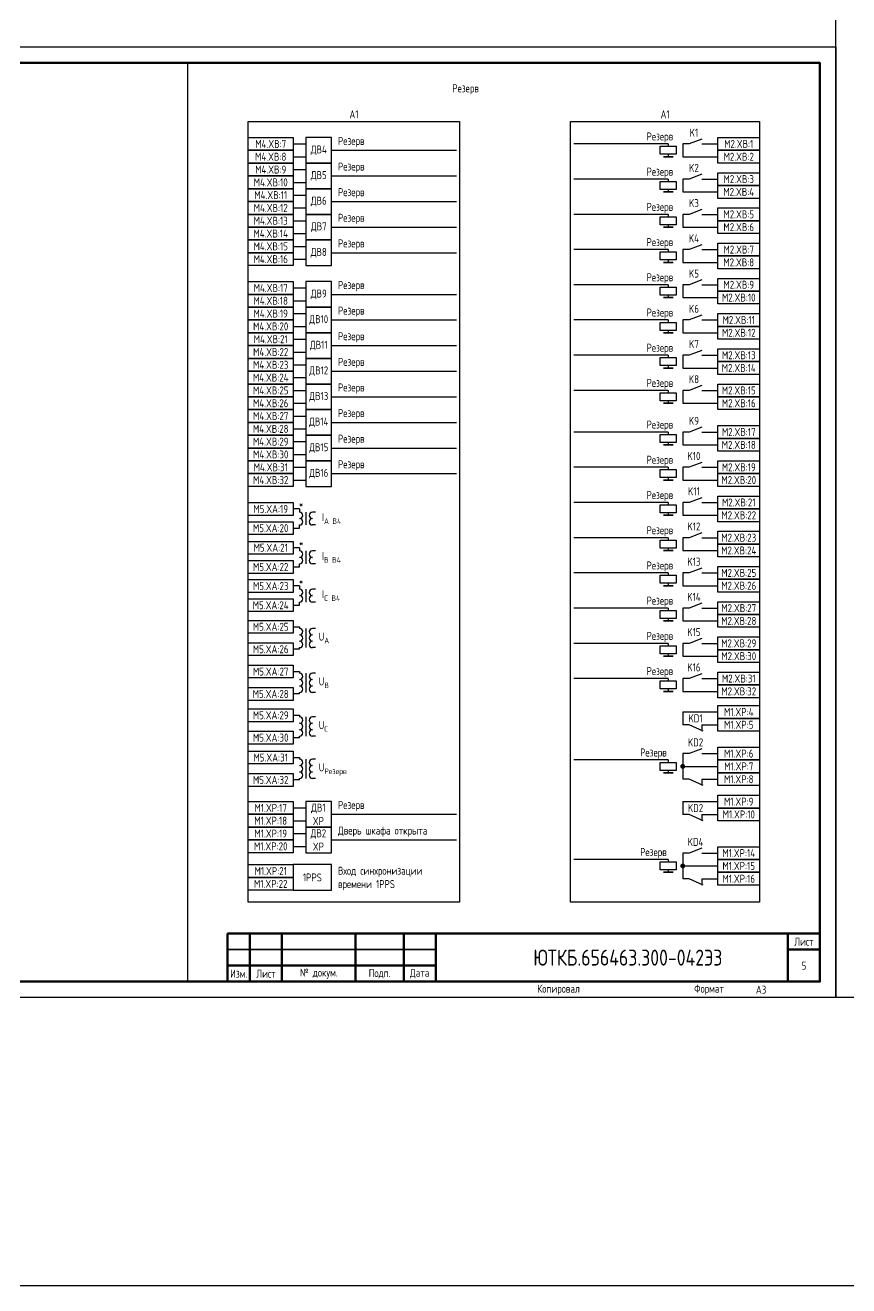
# Model space of a CAD drawing. Header units: millimetres. Extents: x -1117 to 5846, y -90 to 586.
# Drawn here: x 1846.8 to 2104, y -90 to 303.8 of the extents above; entities that cross this region are included whole.
import ezdxf

# ---------------------------------------------------------------- set-up
doc = ezdxf.new("R2010")
doc.units = ezdxf.units.MM
doc.styles.add('Gost_type_A', font='GOST_A.TTF')

# ---------------------------------------------------------------- blocks, each defined once
blk = doc.blocks.new('Формат_А3')
blk.add_lwpolyline([(-420, 297), (0, 297), (0, 0), (-420, 0)], close=True)
at = {"lineweight": 50}
blk.add_lwpolyline([(-400, 292), (-5, 292), (-5, 5), (-400, 5)], close=True, dxfattribs=at)
blk = doc.blocks.new('Штамп малый нижний')
at = {"lineweight": 50}
for points in [[(-185, 15), (-178, 15), (-178, 5), (-185, 5)], [(-178, 15), (-168, 15), (-168, 5), (-178, 5)], [(-168, 15), (-145, 15), (-145, 5), (-168, 5)], [(-145, 15), (-130, 15), (-130, 5), (-145, 5)], [(-130, 15), (-120, 15), (-120, 5), (-130, 5)], [(-120, 15), (-10, 15), (-10, 0), (-120, 0)], [(-10, 15), (0, 15), (0, 10), (-10, 10)], [(-10, 10), (0, 10), (0, 0), (-10, 0)], [(-185, 5), (-178, 5), (-178, 0), (-185, 0)], [(-178, 5), (-168, 5), (-168, 0), (-178, 0)], [(-168, 5), (-145, 5), (-145, 0), (-168, 0)], [(-145, 5), (-130, 5), (-130, 0), (-145, 0)], [(-130, 5), (-120, 5), (-120, 0), (-130, 0)]]:
    blk.add_lwpolyline(points, close=True, dxfattribs=at)
for points in [[(-185, 15), (-178, 15), (-178, 10), (-185, 10)], [(-178, 15), (-168, 15), (-168, 10), (-178, 10)], [(-168, 15), (-145, 15), (-145, 10), (-168, 10)], [(-145, 15), (-130, 15), (-130, 10), (-145, 10)], [(-130, 15), (-120, 15), (-120, 10), (-130, 10)], [(-185, 10), (-178, 10), (-178, 5), (-185, 5)], [(-178, 10), (-168, 10), (-168, 5), (-178, 5)], [(-168, 10), (-145, 10), (-145, 5), (-168, 5)], [(-145, 10), (-130, 10), (-130, 5), (-145, 5)], [(-130, 10), (-120, 10), (-120, 5), (-130, 5)]]:
    blk.add_lwpolyline(points, close=True)
at = {"char_height": 2.5, "style": 'Gost_type_A'}
for s, insert, width, attachment_point in [('Лист', (-5, 12.5), 10, 5), ('№ докум.', (-156.5, 2.5), 23, 5), ('Подп.', (-137.5, 2.5), 15, 5), ('Дата', (-125, 2.5), 10, 5), ('Изм.', (-181.5, 2.5), 7, 5), ('Лист', (-173, 2.5), 10, 5), ('Копировал', (-75, -2.53), 13.1202, 6), ('Формат', (-30, -2.53), 13.1202, 6)]:
    blk.add_mtext(s, dxfattribs=dict(at, insert=insert, width=width, attachment_point=attachment_point))
blk = doc.blocks.new('POINT')
at = {"const_width": 0.75}
blk.add_lwpolyline([(-0.375, 0, 1), (0.375, 0, 1)], format="xyb", close=True, dxfattribs=at)

msp = doc.modelspace()

# ---------------------------------------------------------------- linework, layer by layer
for p, q in [((1897.5, 292), (1897.5, 5)), ((1930.48, 266.68), (1934.48, 266.68)), ((1942.48, 264.68), (1981.48, 264.68)), ((2047.64, 266.68), (2018.14, 266.68)), ((2047.64, 266.68), (2047.64, 265.93)), ((1930.48, 262.68), (1934.48, 262.68)), ((2047.64, 263.43), (2047.64, 262.68)), ((1930.48, 258.68), (1934.48, 258.68)), ((1942.48, 256.68), (1981.48, 256.68)), ((1930.48, 254.68), (1934.48, 254.68)), ((2047.64, 255.68), (2018.14, 255.68)), ((2047.64, 255.68), (2047.64, 254.93)), ((2047.64, 252.43), (2047.64, 251.68)), ((1930.48, 250.68), (1934.48, 250.68)), ((1942.48, 248.68), (1981.48, 248.68)), ((1930.48, 246.68), (1934.48, 246.68)), ((2047.64, 244.68), (2018.14, 244.68)), ((2047.64, 244.68), (2047.64, 243.93)), ((1930.48, 242.68), (1934.48, 242.68)), ((1942.48, 240.68), (1981.48, 240.68)), ((2047.64, 241.43), (2047.64, 240.68)), ((1930.48, 238.68), (1934.48, 238.68)), ((1930.48, 234.68), (1934.48, 234.68)), ((1942.48, 232.68), (1981.48, 232.68)), ((2047.64, 233.68), (2018.14, 233.68)), ((2047.64, 233.68), (2047.64, 232.93)), ((1930.48, 230.68), (1934.48, 230.68)), ((2047.64, 230.43), (2047.64, 229.68)), ((1930.48, 221.68), (1934.48, 221.68)), ((2047.64, 222.68), (2018.14, 222.68)), ((2047.64, 222.68), (2047.64, 221.93)), ((1930.48, 217.68), (1934.48, 217.68)), ((1942.48, 219.68), (1981.48, 219.68)), ((2047.64, 219.43), (2047.64, 218.68)), ((1930.48, 213.68), (1934.48, 213.68)), ((1930.48, 209.68), (1934.48, 209.68)), ((1942.48, 211.68), (1981.48, 211.68)), ((2047.64, 211.68), (2018.14, 211.68)), ((2047.64, 211.68), (2047.64, 210.93)), ((1930.48, 205.68), (1934.48, 205.68)), ((2047.64, 208.43), (2047.64, 207.68)), ((1930.48, 201.68), (1934.48, 201.68)), ((1942.48, 203.68), (1981.48, 203.68)), ((1930.48, 197.68), (1934.48, 197.68)), ((2047.64, 200.68), (2018.14, 200.68)), ((2047.64, 200.68), (2047.64, 199.93)), ((2047.64, 197.43), (2047.64, 196.68)), ((1930.48, 193.68), (1934.48, 193.68)), ((1942.48, 195.68), (1981.48, 195.68)), ((1930.48, 189.68), (1934.48, 189.68)), ((2047.64, 189.68), (2018.14, 189.68)), ((2047.64, 189.68), (2047.64, 188.93)), ((1930.48, 185.68), (1934.48, 185.68)), ((1942.48, 187.68), (1981.48, 187.68)), ((2047.64, 186.43), (2047.64, 185.68)), ((1930.48, 181.68), (1934.48, 181.68)), ((1930.48, 177.68), (1934.48, 177.68)), ((1942.48, 179.68), (1981.48, 179.68)), ((1930.48, 173.68), (1934.48, 173.68)), ((2047.64, 176.68), (2018.14, 176.68)), ((2047.64, 176.68), (2047.64, 175.93)), ((2047.64, 173.43), (2047.64, 172.68)), ((1930.48, 169.68), (1934.48, 169.68)), ((1942.48, 171.68), (1981.48, 171.68)), ((1930.48, 165.68), (1934.48, 165.68)), ((2047.64, 165.68), (2018.14, 165.68)), ((2047.64, 165.68), (2047.64, 164.93)), ((1930.48, 161.68), (1934.48, 161.68)), ((1942.48, 163.68), (1981.48, 163.68)), ((2047.64, 162.43), (2047.64, 161.68)), ((2047.64, 154.68), (2018.14, 154.68)), ((2047.64, 154.68), (2047.64, 153.93)), ((1932.48, 152.65), (1930.48, 152.65)), ((2047.64, 151.43), (2047.64, 150.68)), ((1930.48, 146.65), (1932.48, 146.65)), ((2047.64, 143.68), (2018.14, 143.68)), ((2047.64, 143.68), (2047.64, 142.93)), ((1932.48, 140.54), (1930.48, 140.54)), ((2047.64, 140.43), (2047.64, 139.68)), ((1930.48, 134.54), (1932.48, 134.54)), ((2047.64, 132.68), (2018.14, 132.68)), ((2047.64, 132.68), (2047.64, 131.93)), ((1932.48, 128.59), (1930.48, 128.59)), ((2047.64, 129.43), (2047.64, 128.68)), ((1930.48, 122.59), (1932.48, 122.59)), ((2047.64, 121.68), (2018.14, 121.68)), ((2047.64, 121.68), (2047.64, 120.93)), ((2047.64, 118.43), (2047.64, 117.68)), ((2047.64, 110.68), (2018.14, 110.68)), ((2047.64, 110.68), (2047.64, 109.93)), ((2047.64, 107.43), (2047.64, 106.68)), ((2047.64, 99.68), (2018.14, 99.68)), ((2047.64, 99.68), (2047.64, 98.93)), ((2047.64, 96.43), (2047.64, 95.68)), ((2052.14, 89.24), (2052.14, 85.24)), ((2058.14, 85.24), (2058.14, 83.24)), ((2047.64, 74.24), (2018.14, 74.24)), ((2047.64, 74.24), (2047.64, 73.49)), ((2047.64, 70.99), (2047.64, 70.24)), ((2058.14, 68.24), (2058.14, 66.24)), ((1930.48, 59.27), (1934.48, 59.27)), ((2052.14, 61.24), (2052.14, 57.24)), ((1930.48, 55.27), (1934.48, 55.27)), ((1942.48, 57.27), (1981.48, 57.27)), ((2058.14, 57.24), (2058.14, 55.24)), ((1930.48, 51.27), (1934.48, 51.27)), ((1930.48, 47.27), (1934.48, 47.27)), ((1942.48, 49.27), (1981.48, 49.27)), ((2047.64, 43.15), (2018.14, 43.15)), ((2047.64, 43.15), (2047.64, 42.4)), ((2047.64, 39.9), (2047.64, 39.15)), ((2058.14, 37.15), (2058.14, 35.15))]:
    msp.add_line(p, q)
at = {"ltscale": 4.32}
for p, q in [((2058.14, 268.18), (2054.14, 266.68)), ((2058.14, 257.18), (2054.14, 255.68)), ((2058.14, 246.18), (2054.14, 244.68)), ((2058.14, 235.18), (2054.14, 233.68)), ((2058.14, 224.18), (2054.14, 222.68)), ((2058.14, 213.18), (2054.14, 211.68)), ((2058.14, 202.18), (2054.14, 200.68)), ((2058.14, 191.18), (2054.14, 189.68)), ((2058.14, 178.18), (2054.14, 176.68)), ((2058.14, 167.18), (2054.14, 165.68)), ((2058.14, 156.18), (2054.14, 154.68)), ((2058.14, 145.18), (2054.14, 143.68)), ((2058.14, 134.18), (2054.14, 132.68)), ((2058.14, 123.18), (2054.14, 121.68)), ((2058.14, 112.18), (2054.14, 110.68)), ((2058.14, 101.18), (2054.14, 99.68)), ((2058.53, 83.24), (2054.14, 85.24)), ((2058.14, 77.74), (2054.14, 76.24)), ((2058.53, 66.24), (2054.14, 68.24)), ((2058.53, 55.24), (2054.14, 57.24)), ((2058.14, 46.65), (2054.14, 45.15)), ((2058.53, 35.15), (2054.14, 37.15))]:
    msp.add_line(p, q, dxfattribs=at)
at = {"ltscale": 1.08}
for p, q in [((2054.14, 266.68), (2052.14, 266.68)), ((2052.14, 266.68), (2052.14, 262.68)), ((2058.14, 266.68), (2063.14, 266.68)), ((2052.14, 262.68), (2063.14, 262.68)), ((2054.14, 255.68), (2052.14, 255.68)), ((2052.14, 255.68), (2052.14, 251.68)), ((2058.14, 255.68), (2063.14, 255.68)), ((2052.14, 251.68), (2063.14, 251.68)), ((2054.14, 244.68), (2052.14, 244.68)), ((2052.14, 244.68), (2052.14, 240.68)), ((2058.14, 244.68), (2063.14, 244.68)), ((2052.14, 240.68), (2063.14, 240.68)), ((2054.14, 233.68), (2052.14, 233.68)), ((2052.14, 233.68), (2052.14, 229.68)), ((2058.14, 233.68), (2063.14, 233.68)), ((2052.14, 229.68), (2063.14, 229.68)), ((2054.14, 222.68), (2052.14, 222.68)), ((2052.14, 222.68), (2052.14, 218.68)), ((2058.14, 222.68), (2063.14, 222.68)), ((2052.14, 218.68), (2063.14, 218.68)), ((2054.14, 211.68), (2052.14, 211.68)), ((2052.14, 211.68), (2052.14, 207.68)), ((2058.14, 211.68), (2063.14, 211.68)), ((2052.14, 207.68), (2063.14, 207.68)), ((2054.14, 200.68), (2052.14, 200.68)), ((2052.14, 200.68), (2052.14, 196.68)), ((2058.14, 200.68), (2063.14, 200.68)), ((2052.14, 196.68), (2063.14, 196.68)), ((2054.14, 189.68), (2052.14, 189.68)), ((2052.14, 189.68), (2052.14, 185.68)), ((2058.14, 189.68), (2063.14, 189.68)), ((2052.14, 185.68), (2063.14, 185.68)), ((2054.14, 176.68), (2052.14, 176.68)), ((2052.14, 176.68), (2052.14, 172.68)), ((2058.14, 176.68), (2063.14, 176.68)), ((2052.14, 172.68), (2063.14, 172.68)), ((2054.14, 165.68), (2052.14, 165.68)), ((2052.14, 165.68), (2052.14, 161.68)), ((2058.14, 165.68), (2063.14, 165.68)), ((2052.14, 161.68), (2063.14, 161.68)), ((2054.14, 154.68), (2052.14, 154.68)), ((2052.14, 154.68), (2052.14, 150.68)), ((2058.14, 154.68), (2063.14, 154.68)), ((2052.14, 150.68), (2063.14, 150.68)), ((2054.14, 143.68), (2052.14, 143.68)), ((2052.14, 143.68), (2052.14, 139.68)), ((2058.14, 143.68), (2063.14, 143.68)), ((2052.14, 139.68), (2063.14, 139.68)), ((2054.14, 132.68), (2052.14, 132.68)), ((2052.14, 132.68), (2052.14, 128.68)), ((2058.14, 132.68), (2063.14, 132.68)), ((2052.14, 128.68), (2063.14, 128.68)), ((2054.14, 121.68), (2052.14, 121.68)), ((2052.14, 121.68), (2052.14, 117.68)), ((2058.14, 121.68), (2063.14, 121.68)), ((2052.14, 117.68), (2063.14, 117.68)), ((2054.14, 110.68), (2052.14, 110.68)), ((2052.14, 110.68), (2052.14, 106.68)), ((2058.14, 110.68), (2063.14, 110.68)), ((2052.14, 106.68), (2063.14, 106.68)), ((2054.14, 99.68), (2052.14, 99.68)), ((2052.14, 99.68), (2052.14, 95.68)), ((2058.14, 99.68), (2063.14, 99.68)), ((2052.14, 95.68), (2063.14, 95.68)), ((2052.14, 89.24), (2063.14, 89.24)), ((2054.14, 85.24), (2052.14, 85.24)), ((2058.14, 85.24), (2063.14, 85.24)), ((2054.14, 76.24), (2052.14, 76.24)), ((2052.14, 76.24), (2052.14, 68.24)), ((2058.14, 76.24), (2063.14, 76.24)), ((2052.14, 72.24), (2063.14, 72.24)), ((2054.14, 68.24), (2052.14, 68.24)), ((2058.14, 68.24), (2063.14, 68.24)), ((2052.14, 61.24), (2063.14, 61.24)), ((2054.14, 57.24), (2052.14, 57.24)), ((2058.14, 57.24), (2063.14, 57.24)), ((2054.14, 45.15), (2052.14, 45.15)), ((2052.14, 45.15), (2052.14, 37.15)), ((2058.14, 45.15), (2063.14, 45.15)), ((2052.14, 41.15), (2063.14, 41.15)), ((2054.14, 37.15), (2052.14, 37.15)), ((2058.14, 37.15), (2063.14, 37.15))]:
    msp.add_line(p, q, dxfattribs=at)
at = {"ltscale": 4}
for p, q in [((1932.48, 152.65), (1932.48, 151.65)), ((1932.48, 152.15), (1932.48, 151.65)), ((1934.48, 151.65), (1934.48, 147.65)), ((1934.48, 151.65), (1934.48, 147.65)), ((1937.48, 151.65), (1936.48, 151.65)), ((1937.48, 151.65), (1936.48, 151.65)), ((1932.48, 146.65), (1932.48, 147.65)), ((1937.48, 147.65), (1936.48, 147.65)), ((1937.48, 147.65), (1936.48, 147.65)), ((1932.48, 140.54), (1932.48, 139.54)), ((1932.48, 140.04), (1932.48, 139.54)), ((1934.48, 139.54), (1934.48, 135.54)), ((1934.48, 139.54), (1934.48, 135.54)), ((1937.48, 139.54), (1936.48, 139.54)), ((1937.48, 139.54), (1936.48, 139.54)), ((1932.48, 134.54), (1932.48, 135.54)), ((1937.48, 135.54), (1936.48, 135.54)), ((1937.48, 135.54), (1936.48, 135.54)), ((1932.48, 128.59), (1932.48, 127.59)), ((1932.48, 128.09), (1932.48, 127.59)), ((1934.48, 127.59), (1934.48, 123.59)), ((1934.48, 127.59), (1934.48, 123.59)), ((1937.48, 127.59), (1936.48, 127.59)), ((1937.48, 127.59), (1936.48, 127.59)), ((1932.48, 122.59), (1932.48, 123.59)), ((1937.48, 123.59), (1936.48, 123.59)), ((1937.48, 123.59), (1936.48, 123.59)), ((1930.48, 115.84), (1932.48, 115.84)), ((1932.48, 115.84), (1932.48, 115.34)), ((1932.48, 115.84), (1932.48, 115.34)), ((1934.48, 115.34), (1934.48, 111.34)), ((1937.48, 115.34), (1936.48, 115.34)), ((1934.48, 113.34), (1934.48, 109.34)), ((1932.48, 108.84), (1930.48, 108.84)), ((1932.48, 108.84), (1932.48, 109.34)), ((1937.48, 109.34), (1936.48, 109.34)), ((1930.48, 101.86), (1932.48, 101.86)), ((1932.48, 101.86), (1932.48, 101.36)), ((1932.48, 101.86), (1932.48, 101.36)), ((1934.48, 101.36), (1934.48, 97.36)), ((1934.48, 99.36), (1934.48, 95.36)), ((1937.48, 101.36), (1936.48, 101.36)), ((1932.48, 94.86), (1930.48, 94.86)), ((1932.48, 94.86), (1932.48, 95.36)), ((1937.48, 95.36), (1936.48, 95.36)), ((1930.48, 88.21), (1932.48, 88.21)), ((1932.48, 88.21), (1932.48, 87.71)), ((1932.48, 88.21), (1932.48, 87.71)), ((1934.48, 87.71), (1934.48, 83.71)), ((1937.48, 87.71), (1936.48, 87.71)), ((1934.48, 85.71), (1934.48, 81.71)), ((1932.48, 81.21), (1930.48, 81.21)), ((1932.48, 81.21), (1932.48, 81.71)), ((1937.48, 81.71), (1936.48, 81.71)), ((1930.48, 75), (1932.48, 75)), ((1932.48, 75), (1932.48, 74.5)), ((1932.48, 75), (1932.48, 74.5)), ((1934.48, 74.5), (1934.48, 70.5)), ((1934.48, 72.5), (1934.48, 68.5)), ((1937.48, 74.5), (1936.48, 74.5)), ((1932.48, 68), (1930.48, 68)), ((1932.48, 68), (1932.48, 68.5)), ((1937.48, 68.5), (1936.48, 68.5))]:
    msp.add_line(p, q, dxfattribs=at)
for points in [[(-1117.42, 586), (5845.64, 586), (5845.64, -90), (-1117.42, -90)], [(2397, 420), (2397, 0), (2100, 0), (2100, 420)], [(1916.48, 273.68), (1982.48, 273.68), (1982.48, 29.84), (1916.48, 29.84)], [(2017.14, 273.68), (2076.14, 273.68), (2076.14, 29.84), (2017.14, 29.84)], [(1916.48, 268.68), (1930.48, 268.68), (1930.48, 264.68), (1916.48, 264.68)], [(2063.14, 268.68), (2076.14, 268.68), (2076.14, 264.68), (2063.14, 264.68)], [(1916.48, 264.68), (1930.48, 264.68), (1930.48, 260.68), (1916.48, 260.68)], [(2050.14, 265.93), (2050.14, 263.43), (2045.14, 263.43), (2045.14, 265.93)], [(2063.14, 264.68), (2076.14, 264.68), (2076.14, 260.68), (2063.14, 260.68)], [(1916.48, 260.68), (1930.48, 260.68), (1930.48, 256.68), (1916.48, 256.68)], [(2049.14, 262.68), (2046.14, 262.68)], [(1916.48, 256.68), (1930.48, 256.68), (1930.48, 252.68), (1916.48, 252.68)], [(2063.14, 257.68), (2076.14, 257.68), (2076.14, 253.68), (2063.14, 253.68)], [(1916.48, 252.68), (1930.48, 252.68), (1930.48, 248.68), (1916.48, 248.68)], [(2050.14, 254.93), (2050.14, 252.43), (2045.14, 252.43), (2045.14, 254.93)], [(2063.14, 253.68), (2076.14, 253.68), (2076.14, 249.68), (2063.14, 249.68)], [(1916.48, 248.68), (1930.48, 248.68), (1930.48, 244.68), (1916.48, 244.68)], [(2049.14, 251.68), (2046.14, 251.68)], [(1916.48, 244.68), (1930.48, 244.68), (1930.48, 240.68), (1916.48, 240.68)], [(2063.14, 246.68), (2076.14, 246.68), (2076.14, 242.68), (2063.14, 242.68)], [(1916.48, 240.68), (1930.48, 240.68), (1930.48, 236.68), (1916.48, 236.68)], [(2050.14, 243.93), (2050.14, 241.43), (2045.14, 241.43), (2045.14, 243.93)], [(2049.14, 240.68), (2046.14, 240.68)], [(2063.14, 242.68), (2076.14, 242.68), (2076.14, 238.68), (2063.14, 238.68)], [(1916.48, 236.68), (1930.48, 236.68), (1930.48, 232.68), (1916.48, 232.68)], [(1916.48, 232.68), (1930.48, 232.68), (1930.48, 228.68), (1916.48, 228.68)], [(2050.14, 232.93), (2050.14, 230.43), (2045.14, 230.43), (2045.14, 232.93)], [(2063.14, 235.68), (2076.14, 235.68), (2076.14, 231.68), (2063.14, 231.68)], [(2049.14, 229.68), (2046.14, 229.68)], [(2063.14, 231.68), (2076.14, 231.68), (2076.14, 227.68), (2063.14, 227.68)], [(2063.14, 224.68), (2076.14, 224.68), (2076.14, 220.68), (2063.14, 220.68)], [(1916.48, 223.68), (1930.48, 223.68), (1930.48, 219.68), (1916.48, 219.68)], [(2050.14, 221.93), (2050.14, 219.43), (2045.14, 219.43), (2045.14, 221.93)], [(2063.14, 220.68), (2076.14, 220.68), (2076.14, 216.68), (2063.14, 216.68)], [(1916.48, 219.68), (1930.48, 219.68), (1930.48, 215.68), (1916.48, 215.68)], [(2049.14, 218.68), (2046.14, 218.68)], [(1916.48, 215.68), (1930.48, 215.68), (1930.48, 211.68), (1916.48, 211.68)], [(2063.14, 213.68), (2076.14, 213.68), (2076.14, 209.68), (2063.14, 209.68)], [(1916.48, 211.68), (1930.48, 211.68), (1930.48, 207.68), (1916.48, 207.68)], [(2050.14, 210.93), (2050.14, 208.43), (2045.14, 208.43), (2045.14, 210.93)], [(2063.14, 209.68), (2076.14, 209.68), (2076.14, 205.68), (2063.14, 205.68)], [(1916.48, 207.68), (1930.48, 207.68), (1930.48, 203.68), (1916.48, 203.68)], [(2049.14, 207.68), (2046.14, 207.68)], [(1916.48, 203.68), (1930.48, 203.68), (1930.48, 199.68), (1916.48, 199.68)], [(2063.14, 202.68), (2076.14, 202.68), (2076.14, 198.68), (2063.14, 198.68)], [(1916.48, 199.68), (1930.48, 199.68), (1930.48, 195.68), (1916.48, 195.68)], [(2050.14, 199.93), (2050.14, 197.43), (2045.14, 197.43), (2045.14, 199.93)], [(2063.14, 198.68), (2076.14, 198.68), (2076.14, 194.68), (2063.14, 194.68)], [(1916.48, 195.68), (1930.48, 195.68), (1930.48, 191.68), (1916.48, 191.68)], [(2049.14, 196.68), (2046.14, 196.68)], [(1916.48, 191.68), (1930.48, 191.68), (1930.48, 187.68), (1916.48, 187.68)], [(2063.14, 191.68), (2076.14, 191.68), (2076.14, 187.68), (2063.14, 187.68)], [(1916.48, 187.68), (1930.48, 187.68), (1930.48, 183.68), (1916.48, 183.68)], [(2050.14, 188.93), (2050.14, 186.43), (2045.14, 186.43), (2045.14, 188.93)], [(2049.14, 185.68), (2046.14, 185.68)], [(2063.14, 187.68), (2076.14, 187.68), (2076.14, 183.68), (2063.14, 183.68)], [(1916.48, 183.68), (1930.48, 183.68), (1930.48, 179.68), (1916.48, 179.68)], [(1916.48, 179.68), (1930.48, 179.68), (1930.48, 175.68), (1916.48, 175.68)], [(2063.14, 178.68), (2076.14, 178.68), (2076.14, 174.68), (2063.14, 174.68)], [(1916.48, 175.68), (1930.48, 175.68), (1930.48, 171.68), (1916.48, 171.68)], [(2050.14, 175.93), (2050.14, 173.43), (2045.14, 173.43), (2045.14, 175.93)], [(2063.14, 174.68), (2076.14, 174.68), (2076.14, 170.68), (2063.14, 170.68)], [(1916.48, 171.68), (1930.48, 171.68), (1930.48, 167.68), (1916.48, 167.68)], [(2049.14, 172.68), (2046.14, 172.68)], [(1916.48, 167.68), (1930.48, 167.68), (1930.48, 163.68), (1916.48, 163.68)], [(2063.14, 167.68), (2076.14, 167.68), (2076.14, 163.68), (2063.14, 163.68)], [(1916.48, 163.68), (1930.48, 163.68), (1930.48, 159.68), (1916.48, 159.68)], [(2050.14, 164.93), (2050.14, 162.43), (2045.14, 162.43), (2045.14, 164.93)], [(2049.14, 161.68), (2046.14, 161.68)], [(2063.14, 163.68), (2076.14, 163.68), (2076.14, 159.68), (2063.14, 159.68)], [(1916.48, 154.65), (1930.48, 154.65), (1930.48, 150.65), (1916.48, 150.65)], [(2050.14, 153.93), (2050.14, 151.43), (2045.14, 151.43), (2045.14, 153.93)], [(2063.14, 156.68), (2076.14, 156.68), (2076.14, 152.68), (2063.14, 152.68)], [(2049.14, 150.68), (2046.14, 150.68)], [(2063.14, 152.68), (2076.14, 152.68), (2076.14, 148.68), (2063.14, 148.68)], [(1916.48, 148.65), (1930.48, 148.65), (1930.48, 144.65), (1916.48, 144.65)], [(1916.48, 142.54), (1930.48, 142.54), (1930.48, 138.54), (1916.48, 138.54)], [(2050.14, 142.93), (2050.14, 140.43), (2045.14, 140.43), (2045.14, 142.93)], [(2063.14, 145.68), (2076.14, 145.68), (2076.14, 141.68), (2063.14, 141.68)], [(2049.14, 139.68), (2046.14, 139.68)], [(2063.14, 141.68), (2076.14, 141.68), (2076.14, 137.68), (2063.14, 137.68)], [(1916.48, 136.54), (1930.48, 136.54), (1930.48, 132.54), (1916.48, 132.54)], [(2063.14, 134.68), (2076.14, 134.68), (2076.14, 130.68), (2063.14, 130.68)], [(1916.48, 130.59), (1930.48, 130.59), (1930.48, 126.59), (1916.48, 126.59)], [(2050.14, 131.93), (2050.14, 129.43), (2045.14, 129.43), (2045.14, 131.93)], [(2063.14, 130.68), (2076.14, 130.68), (2076.14, 126.68), (2063.14, 126.68)], [(2049.14, 128.68), (2046.14, 128.68)], [(1916.48, 124.59), (1930.48, 124.59), (1930.48, 120.59), (1916.48, 120.59)], [(2063.14, 123.68), (2076.14, 123.68), (2076.14, 119.68), (2063.14, 119.68)], [(2050.14, 120.93), (2050.14, 118.43), (2045.14, 118.43), (2045.14, 120.93)], [(2063.14, 119.68), (2076.14, 119.68), (2076.14, 115.68), (2063.14, 115.68)], [(1916.48, 117.84), (1930.48, 117.84), (1930.48, 113.84), (1916.48, 113.84)], [(2049.14, 117.68), (2046.14, 117.68)], [(1916.48, 110.84), (1930.48, 110.84), (1930.48, 106.84), (1916.48, 106.84)], [(2063.14, 112.68), (2076.14, 112.68), (2076.14, 108.68), (2063.14, 108.68)], [(2050.14, 109.93), (2050.14, 107.43), (2045.14, 107.43), (2045.14, 109.93)], [(2049.14, 106.68), (2046.14, 106.68)], [(2063.14, 108.68), (2076.14, 108.68), (2076.14, 104.68), (2063.14, 104.68)], [(1916.48, 103.86), (1930.48, 103.86), (1930.48, 99.86), (1916.48, 99.86)], [(2050.14, 98.93), (2050.14, 96.43), (2045.14, 96.43), (2045.14, 98.93)], [(2063.14, 101.68), (2076.14, 101.68), (2076.14, 97.68), (2063.14, 97.68)], [(1916.48, 96.86), (1930.48, 96.86), (1930.48, 92.86), (1916.48, 92.86)], [(2049.14, 95.68), (2046.14, 95.68)], [(2063.14, 97.68), (2076.14, 97.68), (2076.14, 93.68), (2063.14, 93.68)], [(2063.14, 91.24), (2076.14, 91.24), (2076.14, 87.24), (2063.14, 87.24)], [(1916.48, 90.21), (1930.48, 90.21), (1930.48, 86.21), (1916.48, 86.21)], [(2063.14, 87.24), (2076.14, 87.24), (2076.14, 83.24), (2063.14, 83.24)], [(1916.48, 83.21), (1930.48, 83.21), (1930.48, 79.21), (1916.48, 79.21)], [(1916.48, 77), (1930.48, 77), (1930.48, 73), (1916.48, 73)], [(2063.14, 78.24), (2076.14, 78.24), (2076.14, 74.24), (2063.14, 74.24)], [(2050.14, 73.49), (2050.14, 70.99), (2045.14, 70.99), (2045.14, 73.49)], [(2063.14, 74.24), (2076.14, 74.24), (2076.14, 70.24), (2063.14, 70.24)], [(1916.48, 70), (1930.48, 70), (1930.48, 66), (1916.48, 66)], [(2049.14, 70.24), (2046.14, 70.24)], [(2063.14, 70.24), (2076.14, 70.24), (2076.14, 66.24), (2063.14, 66.24)], [(2063.14, 63.24), (2076.14, 63.24), (2076.14, 59.24), (2063.14, 59.24)], [(1916.48, 61.27), (1930.48, 61.27), (1930.48, 57.27), (1916.48, 57.27)], [(2063.14, 59.24), (2076.14, 59.24), (2076.14, 55.24), (2063.14, 55.24)], [(1916.48, 57.27), (1930.48, 57.27), (1930.48, 53.27), (1916.48, 53.27)], [(1916.48, 53.27), (1930.48, 53.27), (1930.48, 49.27), (1916.48, 49.27)], [(1916.48, 49.27), (1930.48, 49.27), (1930.48, 45.27), (1916.48, 45.27)], [(2063.14, 47.15), (2076.14, 47.15), (2076.14, 43.15), (2063.14, 43.15)], [(1916.48, 41.55), (1930.48, 41.55), (1930.48, 37.55), (1916.48, 37.55)], [(2050.14, 42.4), (2050.14, 39.9), (2045.14, 39.9), (2045.14, 42.4)], [(2063.14, 43.15), (2076.14, 43.15), (2076.14, 39.15), (2063.14, 39.15)], [(1916.48, 37.55), (1930.48, 37.55), (1930.48, 33.55), (1916.48, 33.55)], [(2049.14, 39.15), (2046.14, 39.15)], [(2063.14, 39.15), (2076.14, 39.15), (2076.14, 35.15), (2063.14, 35.15)]]:
    msp.add_lwpolyline(points, close=True)
for points in [[(1934.48, 260.68), (1942.48, 260.68), (1942.48, 268.68), (1934.48, 268.68)], [(1934.48, 252.68), (1942.48, 252.68), (1942.48, 260.68), (1934.48, 260.68)], [(1934.48, 244.68), (1942.48, 244.68), (1942.48, 252.68), (1934.48, 252.68)], [(1934.48, 236.68), (1942.48, 236.68), (1942.48, 244.68), (1934.48, 244.68)], [(1934.48, 228.68), (1942.48, 228.68), (1942.48, 236.68), (1934.48, 236.68)], [(1934.48, 215.68), (1942.48, 215.68), (1942.48, 223.68), (1934.48, 223.68)], [(1934.48, 207.68), (1942.48, 207.68), (1942.48, 215.68), (1934.48, 215.68)], [(1934.48, 199.68), (1942.48, 199.68), (1942.48, 207.68), (1934.48, 207.68)], [(1934.48, 191.68), (1942.48, 191.68), (1942.48, 199.68), (1934.48, 199.68)], [(1934.48, 183.68), (1942.48, 183.68), (1942.48, 191.68), (1934.48, 191.68)], [(1934.48, 175.68), (1942.48, 175.68), (1942.48, 183.68), (1934.48, 183.68)], [(1934.48, 167.68), (1942.48, 167.68), (1942.48, 175.68), (1934.48, 175.68)], [(1934.48, 159.68), (1942.48, 159.68), (1942.48, 167.68), (1934.48, 167.68)], [(1934.48, 53.27), (1942.48, 53.27), (1942.48, 61.27), (1934.48, 61.27)], [(1934.48, 45.27), (1942.48, 45.27), (1942.48, 53.27), (1934.48, 53.27)], [(1930.48, 33.55), (1942.48, 33.55), (1942.48, 41.55), (1930.48, 41.55)]]:
    msp.add_lwpolyline(points, close=True, dxfattribs=at)
for centre, start, end in [((1932.48, 150.65), 270, 90), ((1932.48, 150.65), 270, 90), ((1932.48, 148.65), 270, 90), ((1932.48, 148.65), 270, 90), ((1936.48, 150.65), 90, 270), ((1936.48, 150.65), 90, 270), ((1936.48, 148.65), 90, 270), ((1936.48, 148.65), 90, 270), ((1932.48, 138.54), 270, 90), ((1932.48, 138.54), 270, 90), ((1936.48, 138.54), 90, 270), ((1936.48, 138.54), 90, 270), ((1932.48, 136.54), 270, 90), ((1932.48, 136.54), 270, 90), ((1936.48, 136.54), 90, 270), ((1936.48, 136.54), 90, 270), ((1932.48, 126.59), 270, 90), ((1932.48, 126.59), 270, 90), ((1936.48, 126.59), 90, 270), ((1936.48, 126.59), 90, 270), ((1932.48, 124.59), 270, 90), ((1932.48, 124.59), 270, 90), ((1936.48, 124.59), 90, 270), ((1936.48, 124.59), 90, 270), ((1932.48, 114.34), 270, 90), ((1936.48, 114.34), 90, 270), ((1936.48, 114.34), 90, 270), ((1932.48, 112.34), 270, 90), ((1932.48, 110.34), 270, 90), ((1936.48, 112.34), 90, 270), ((1936.48, 112.34), 90, 270), ((1936.48, 110.34), 90, 270), ((1932.48, 100.36), 270, 90), ((1932.48, 98.36), 270, 90), ((1936.48, 100.36), 90, 270), ((1936.48, 100.36), 90, 270), ((1936.48, 98.36), 90, 270), ((1936.48, 98.36), 90, 270), ((1932.48, 96.36), 270, 90), ((1936.48, 96.36), 90, 270), ((1932.48, 86.71), 270, 90), ((1936.48, 86.71), 90, 270), ((1936.48, 86.71), 90, 270), ((1932.48, 84.71), 270, 90), ((1932.48, 82.71), 270, 90), ((1936.48, 84.71), 90, 270), ((1936.48, 84.71), 90, 270), ((1936.48, 82.71), 90, 270), ((1932.48, 73.5), 270, 90), ((1932.48, 71.5), 270, 90), ((1936.48, 73.5), 90, 270), ((1936.48, 73.5), 90, 270), ((1936.48, 71.5), 90, 270), ((1936.48, 71.5), 90, 270), ((1932.48, 69.5), 270, 90), ((1936.48, 69.5), 90, 270)]:
    msp.add_arc(centre, 1, start, end, dxfattribs=at)

# ---------------------------------------------------------------- block references
at = {"color": 1}
for name, p in [('Формат_А3', (2100, 0)), ('Штамп малый нижний', (2095, 5))]:
    msp.add_blockref(name, p, dxfattribs=at)
for p in [(2052.14, 72.24), (2052.14, 41.15)]:
    msp.add_blockref('POINT', p)

# ---------------------------------------------------------------- texts
at = {"lineweight": 25, "insert": (1984.33, 283.71), "char_height": 2.5, "width": 395, "attachment_point": 5, "line_spacing_factor": 0.9, "style": 'Gost_type_A'}
msp.add_mtext('Резерв', dxfattribs=at)
at = {"char_height": 2.5, "style": 'Gost_type_A'}
for s, insert, width, attachment_point, line_spacing_factor in [('A1', (1949.48, 274.68), 66, 8, 0.9), ('A1', (2046.64, 274.68), 59, 8, 0.9), ('Резерв', (2047.14, 76.24), 37, 6, 0.8), ('Резерв', (2047.14, 45.15), 37, 6, 0.8)]:
    msp.add_mtext(s, dxfattribs=dict(at, insert=insert, width=width, attachment_point=attachment_point, line_spacing_factor=line_spacing_factor))
at = {"style": 'Gost_type_A'}
for s, insert, char_height, width, attachment_point in [('M4.XВ:7', (1923.48, 266.68), 2.5, 14, 5), ('Резерв', (1944.48, 265.68), 2.5, 35.3442, 7), ('Резерв', (2049.14, 268.68), 2.5, 31.0015, 6), ('K1', (2055.64, 270.18), 2.5, 5, 5), ('M2.XВ:1', (2069.64, 266.68), 2.5, 13, 5), ('M4.XВ:8', (1923.48, 262.68), 2.5, 14, 5), ('ДВ4', (1938.48, 264.68), 2.5, 7.9998, 5), ('M2.XВ:2', (2069.64, 262.68), 2.5, 13, 5), ('M4.XВ:9', (1923.48, 258.68), 2.5, 14, 5), ('Резерв', (1944.48, 257.68), 2.5, 33.6483, 7), ('K2', (2055.64, 259.18), 2.5, 5, 5), ('ДВ5', (1938.48, 256.68), 2.5, 7.9998, 5), ('Резерв', (2049.14, 257.68), 2.5, 31.0015, 6), ('M2.XВ:3', (2069.64, 255.68), 2.5, 13, 5), ('M4.XВ:10', (1923.48, 254.68), 2.5, 14, 5), ('Резерв', (1944.48, 249.68), 2.5, 33.6483, 7), ('M2.XВ:4', (2069.64, 251.68), 2.5, 13, 5), ('M4.XВ:11', (1923.48, 250.68), 2.5, 14, 5), ('ДВ6', (1938.48, 248.68), 2.5, 7.9998, 5), ('Резерв', (2049.14, 246.68), 2.5, 31.0015, 6), ('K3', (2055.64, 248.18), 2.5, 5, 5), ('M4.XВ:12', (1923.48, 246.68), 2.5, 14, 5), ('Резерв', (1944.48, 241.68), 2.5, 27.8465, 7), ('M2.XВ:5', (2069.64, 244.68), 2.5, 13, 5), ('M4.XВ:13', (1923.48, 242.68), 2.5, 14, 5), ('ДВ7', (1938.48, 240.68), 2.5, 7.9998, 5), ('M2.XВ:6', (2069.64, 240.68), 2.5, 13, 5), ('M4.XВ:14', (1923.48, 238.68), 2.5, 14, 5), ('Резерв', (1944.48, 233.68), 2.5, 27.8465, 7), ('Резерв', (2049.14, 235.68), 2.5, 31.0015, 6), ('K4', (2055.64, 237.18), 2.5, 5, 5), ('M4.XВ:15', (1923.48, 234.68), 2.5, 14, 5), ('ДВ8', (1938.48, 232.68), 2.5, 7.9998, 5), ('M2.XВ:7', (2069.64, 233.68), 2.5, 13, 5), ('M4.XВ:16', (1923.48, 230.68), 2.5, 14, 5), ('M2.XВ:8', (2069.64, 229.68), 2.5, 13, 5), ('Резерв', (2049.14, 224.68), 2.5, 31.0015, 6), ('K5', (2055.64, 226.18), 2.5, 5, 5), ('M4.XВ:17', (1923.48, 221.68), 2.5, 14, 5), ('ДВ9', (1938.48, 219.68), 2.5, 7.9998, 5), ('Резерв', (1944.48, 220.68), 2.5, 27.8465, 7), ('M2.XВ:9', (2069.64, 222.68), 2.5, 13, 5), ('M4.XВ:18', (1923.48, 217.68), 2.5, 14, 5), ('M2.XВ:10', (2069.64, 218.68), 2.5, 13, 5), ('M4.XВ:19', (1923.48, 213.68), 2.5, 14, 5), ('ДВ10', (1938.48, 211.68), 2.5, 7.9998, 5), ('Резерв', (1944.48, 212.68), 2.5, 27.8465, 7), ('Резерв', (2049.14, 213.68), 2.5, 31.0015, 6), ('K6', (2055.64, 215.18), 2.5, 5, 5), ('M2.XВ:11', (2069.64, 211.68), 2.5, 13, 5), ('M4.XВ:20', (1923.48, 209.68), 2.5, 14, 5), ('M2.XВ:12', (2069.64, 207.68), 2.5, 13, 5), ('M4.XВ:21', (1923.48, 205.68), 2.5, 14, 5), ('ДВ11', (1938.48, 203.68), 2.5, 7.9998, 5), ('Резерв', (1944.48, 204.68), 2.5, 27.8465, 7), ('K7', (2055.64, 204.18), 2.5, 5, 5), ('M4.XВ:22', (1923.48, 201.68), 2.5, 14, 5), ('Резерв', (2049.14, 202.68), 2.5, 31.0015, 6), ('M2.XВ:13', (2069.64, 200.68), 2.5, 13, 5), ('M4.XВ:23', (1923.48, 197.68), 2.5, 14, 5), ('ДВ12', (1938.48, 195.68), 2.5, 7.9998, 5), ('Резерв', (1944.48, 196.68), 2.5, 27.8465, 7), ('M2.XВ:14', (2069.64, 196.68), 2.5, 13, 5), ('M4.XВ:24', (1923.48, 193.68), 2.5, 14, 5), ('Резерв', (2049.14, 191.68), 2.5, 31.0015, 6), ('K8', (2055.64, 193.18), 2.5, 5, 5), ('M4.XВ:25', (1923.48, 189.68), 2.5, 14, 5), ('ДВ13', (1938.48, 187.68), 2.5, 7.9998, 5), ('Резерв', (1944.48, 188.68), 2.5, 27.8465, 7), ('M2.XВ:15', (2069.64, 189.68), 2.5, 13, 5), ('M4.XВ:26', (1923.48, 185.68), 2.5, 14, 5), ('M2.XВ:16', (2069.64, 185.68), 2.5, 13, 5), ('M4.XВ:27', (1923.48, 181.68), 2.5, 14, 5), ('ДВ14', (1938.48, 179.68), 2.5, 7.9998, 5), ('Резерв', (1944.48, 180.68), 2.5, 27.8465, 7), ('K9', (2055.64, 180.18), 2.5, 5, 5), ('M4.XВ:28', (1923.48, 177.68), 2.5, 14, 5), ('Резерв', (2049.14, 178.68), 2.5, 31.0015, 6), ('M2.XВ:17', (2069.64, 176.68), 2.5, 13, 5), ('M4.XВ:29', (1923.48, 173.68), 2.5, 14, 5), ('Резерв', (1944.48, 172.68), 2.5, 27.8465, 7), ('M2.XВ:18', (2069.64, 172.68), 2.5, 13, 5), ('M4.XВ:30', (1923.48, 169.68), 2.5, 14, 5), ('ДВ15', (1938.48, 171.68), 2.5, 7.9998, 5), ('K10', (2055.64, 169.18), 2.5, 5, 5), ('M4.XВ:31', (1923.48, 165.68), 2.5, 14, 5), ('Резерв', (1944.48, 164.68), 2.5, 27.8465, 7), ('Резерв', (2049.14, 167.68), 2.5, 31.0015, 6), ('M2.XВ:19', (2069.64, 165.68), 2.5, 13, 5), ('M4.XВ:32', (1923.48, 161.68), 2.5, 14, 5), ('ДВ16', (1938.48, 163.68), 2.5, 7.9998, 5), ('M2.XВ:20', (2069.64, 161.68), 2.5, 13, 5), ('Резерв', (2049.14, 156.68), 2.5, 31.0015, 6), ('K11', (2055.64, 158.18), 2.5, 5, 5), ('M5.XA:19', (1923.48, 152.65), 2.5, 14, 5), ('*', (1932.98, 154.15), 2.5, 3, 5), ('M2.XВ:21', (2069.64, 154.68), 2.5, 13, 5), ('\\A1;I{\\H0.7x;\\S^ А B4;}', (1939.48, 149.65), 2.5, 8, 4), ('M2.XВ:22', (2069.64, 150.68), 2.5, 13, 5), ('M5.XA:20', (1923.47, 146.65), 2.5, 14.018, 5), ('Резерв', (2049.14, 145.68), 2.5, 31.0015, 6), ('K12', (2055.64, 147.18), 2.5, 5, 5), ('M5.XA:21', (1923.48, 140.54), 2.5, 14, 5), ('*', (1932.98, 142.04), 2.5, 3, 5), ('M2.XВ:23', (2069.64, 143.68), 2.5, 13, 5), ('\\A1;I{\\H0.7x;\\S^ В B4;}', (1939.48, 137.54), 2.5, 8, 4), ('M2.XВ:24', (2069.64, 139.68), 2.5, 13, 5), ('M5.XA:22', (1923.47, 134.54), 2.5, 14.018, 5), ('Резерв', (2049.14, 134.68), 2.5, 31.0015, 6), ('K13', (2055.64, 136.18), 2.5, 5, 5), ('M2.XВ:25', (2069.64, 132.68), 2.5, 13, 5), ('*', (1932.98, 130.09), 2.5, 3, 5), ('M5.XA:23', (1923.48, 128.59), 2.5, 14, 5), ('\\A1;I{\\H0.7x;\\S^ C B4;}', (1939.48, 125.59), 2.5, 8, 4), ('K14', (2055.64, 125.18), 2.5, 5, 5), ('M2.XВ:26', (2069.64, 128.68), 2.5, 13, 5), ('M5.XA:24', (1923.47, 122.58), 2.5, 14.018, 5), ('Резерв', (2049.14, 123.68), 2.5, 31.0015, 6), ('M2.XВ:27', (2069.64, 121.68), 2.5, 13, 5), ('M2.XВ:28', (2069.64, 117.68), 2.5, 13, 5), ('M5.XA:25', (1923.48, 115.84), 2.5, 14, 5), ('Резерв', (2049.14, 112.68), 2.5, 31.0015, 6), ('K15', (2055.64, 114.18), 2.5, 5, 5), ('\\A1;U{\\H0.7x;\\S^ A;}', (1938.48, 112.34), 2.5, 12, 4), ('M2.XВ:29', (2069.64, 110.68), 2.5, 13, 5), ('M5.XA:26', (1923.47, 108.84), 2.5, 14.018, 5), ('M2.XВ:30', (2069.64, 106.68), 2.5, 13, 5), ('M5.XA:27', (1923.47, 101.86), 2.5, 14.018, 5), ('Резерв', (2049.14, 101.68), 2.5, 31.0015, 6), ('K16', (2055.64, 103.18), 2.5, 5, 5), ('\\A1;U{\\H0.7x;\\S^ В;}', (1938.48, 98.36), 2.5, 12, 4), ('M2.XВ:31', (2069.64, 99.68), 2.5, 13, 5), ('M5.XA:28', (1923.47, 94.86), 2.5, 14.018, 5), ('M2.XВ:32', (2069.64, 95.68), 2.5, 13, 5), ('M5.XA:29', (1923.48, 88.21), 2.5, 14, 5), ('KD1', (2056.14, 87.24), 2.5, 8, 5), ('M1.XP:4', (2069.64, 89.24), 2.5, 13, 5), ('\\A1;U{\\H0.7x;\\S^ С;}', (1938.48, 84.71), 2.5, 12, 4), ('M1.XP:5', (2069.64, 85.24), 2.5, 13, 5), ('M5.XA:30', (1923.47, 81.21), 2.5, 14.018, 5), ('KD2', (2056.14, 79.74), 2.5, 8, 5), ('M5.XA:31', (1923.47, 75), 2.5, 14.018, 5), ('M1.XP:6', (2069.64, 76.24), 2.5, 13, 5), ('\\A1;U{\\H0.7x;\\S^ Резерв;}', (1938.48, 71.5), 2.5, 12, 4), ('M1.XP:7', (2069.64, 72.24), 2.5, 13, 5), ('M5.XA:32', (1923.47, 68), 2.5, 14.018, 5), ('M1.XP:8', (2069.64, 68.24), 2.5, 13, 5), ('M1.XP:17', (1923.48, 59.27), 2.5, 14, 5), ('ДВ1 XP', (1938.36, 57.27), 2.5, 7.7588, 5), ('Резерв', (1944.48, 58.27), 2.5, 37, 7), ('KD2', (2056.14, 59.24), 2.5, 8, 5), ('M1.XP:9', (2069.64, 61.24), 2.5, 13, 5), ('M1.XP:18', (1923.48, 55.27), 2.5, 14, 5), ('M1.XP:10', (2069.64, 57.24), 2.5, 13, 5), ('M1.XP:19', (1923.48, 51.27), 2.5, 14, 5), ('ДВ2 XP', (1938.36, 49.27), 2.5, 7.7588, 5), ('Дверь шкафа открыта', (1944.48, 50.27), 2.5, 37, 7), ('M1.XP:20', (1923.48, 47.27), 2.5, 14, 5), ('KD4', (2056.14, 48.65), 2.5, 8, 5), ('M1.XP:14', (2069.64, 45.15), 2.5, 13, 5), ('M1.XP:21', (1923.48, 39.55), 2.5, 14, 5), ('Вход синхронизации\\Pвремени 1PPS', (1944.48, 33.55), 2.5, 35.9749, 7), ('M1.XP:15', (2069.64, 41.15), 2.5, 13, 5), ('M1.XP:22', (1923.48, 35.55), 2.5, 14, 5), ('1PPS', (1936.48, 37.55), 2.5, 12, 5), ('M1.XP:16', (2069.64, 37.15), 2.5, 13, 5), ('ЮТКБ.656463.300-042Э3', (2035, 12.5), 5, 120, 5), ('5', (2090, 10), 2.5, 10, 5), ('A3', (2075, 2.5), 2.5, 20, 4)]:
    msp.add_mtext(s, dxfattribs=dict(at, insert=insert, char_height=char_height, width=width, attachment_point=attachment_point))

doc.saveas('drawing.dxf')
